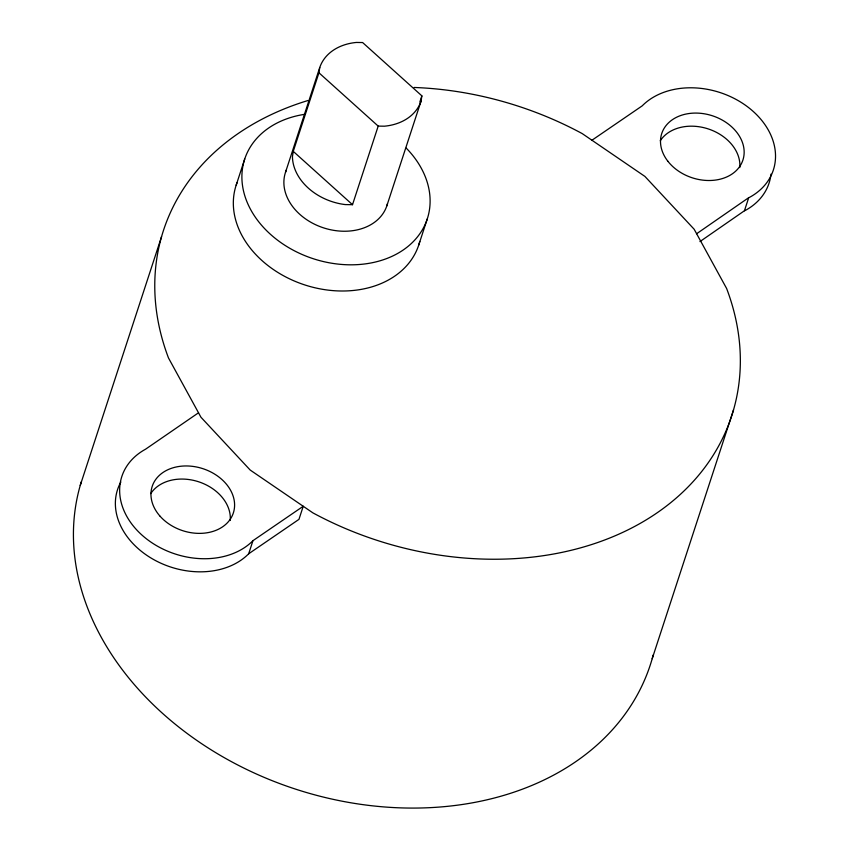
<?xml version="1.0" encoding="UTF-8"?>
<svg xmlns="http://www.w3.org/2000/svg" width="849" height="849" viewBox="0 0 849 849"><rect width="100%" height="100%" fill="white"/><g stroke="black" fill="none" stroke-linecap="round" stroke-linejoin="round"><path stroke-width="1.27" d="M318.937 72.791L293.255 151.366L292.438 156.672A53.37 40.763 18.1 0 0 345.299 204.588L352.515 204.694L378.198 126.108L318.937 72.791L319.755 67.506A53.37 40.763 18.1 0 1 356.315 42.45L362.619 42.546L421.868 95.863L421.051 101.137L386.804 205.914M80.23 485.458L161.565 236.616M236.171 185.188L244.724 158.986M285.508 172.283L319.755 67.506M120.834 482.062A74.712 57.063 18.1 0 0 153.595 559.523A74.712 57.063 18.1 0 0 248.672 553.781L252.96 540.675L303.231 506.269L312.888 512.87A298.859 228.275 18.1 0 0 636.219 525.595A298.859 228.275 18.1 0 0 726.617 288.48L694.164 229.251L644.911 176.422L582.212 133.59A298.859 228.275 18.1 0 0 414.153 87.468M419.831 102.092L421.868 95.863M418.706 245.117L427.27 218.925M699.947 241.583L744.435 210.764L748.722 197.668L749.561 197.35A74.712 57.063 18.1 0 0 751.598 110.03A74.712 57.063 18.1 0 0 642.226 105.838L591.944 140.234M652.202 658.697L733.536 409.855M307.996 100.511A298.859 228.275 18.1 0 0 168.495 357.981L198.517 412.784L145.593 449.185A74.712 57.063 18.1 0 0 143.587 536.504A74.712 57.063 18.1 0 0 252.96 540.675M696.626 233.74L748.722 197.668M248.672 553.781L298.954 519.365L303.231 506.269L250.19 470.049L200.937 417.22L198.517 412.784M744.435 210.764L745.284 210.446A74.712 57.063 18.1 0 0 770.988 174.119M378.198 126.108L384.501 126.193A53.37 40.763 18.1 0 0 421.051 101.137M293.255 151.366L352.515 204.694M653.221 654.972A298.859 228.275 18.1 0 1 303.433 791.608A298.859 228.275 18.1 0 1 81.334 481.754M419.777 241.445A96.064 73.375 18.1 0 1 305.279 285.094A96.064 73.375 18.1 0 1 237.02 182.79M150.74 493.609A42.694 32.612 18.1 0 1 199.175 481.956A42.694 32.612 18.1 0 1 230.217 520.49M660.278 140.743A42.694 32.612 18.1 0 1 708.692 129.069A42.694 32.612 18.1 0 1 739.776 167.582M406.236 148.108A96.064 73.375 18.1 0 1 388.927 257.672A96.064 73.375 18.1 0 1 251.93 211.847A96.064 73.375 18.1 0 1 305.046 114.265M387.473 203.654A53.37 40.763 18.1 0 1 323.193 227.744A53.37 40.763 18.1 0 1 286.346 170.076M160.174 516.341A42.694 32.612 18.1 0 0 231.766 516.712A42.694 32.612 18.1 0 0 186.387 465.952A42.694 32.612 18.1 0 0 160.174 516.341M667.876 161.257A42.694 32.612 18.1 0 0 740.095 165.937A42.694 32.612 18.1 0 0 699.014 113.182A42.694 32.612 18.1 0 0 667.876 161.257"/></g></svg>
